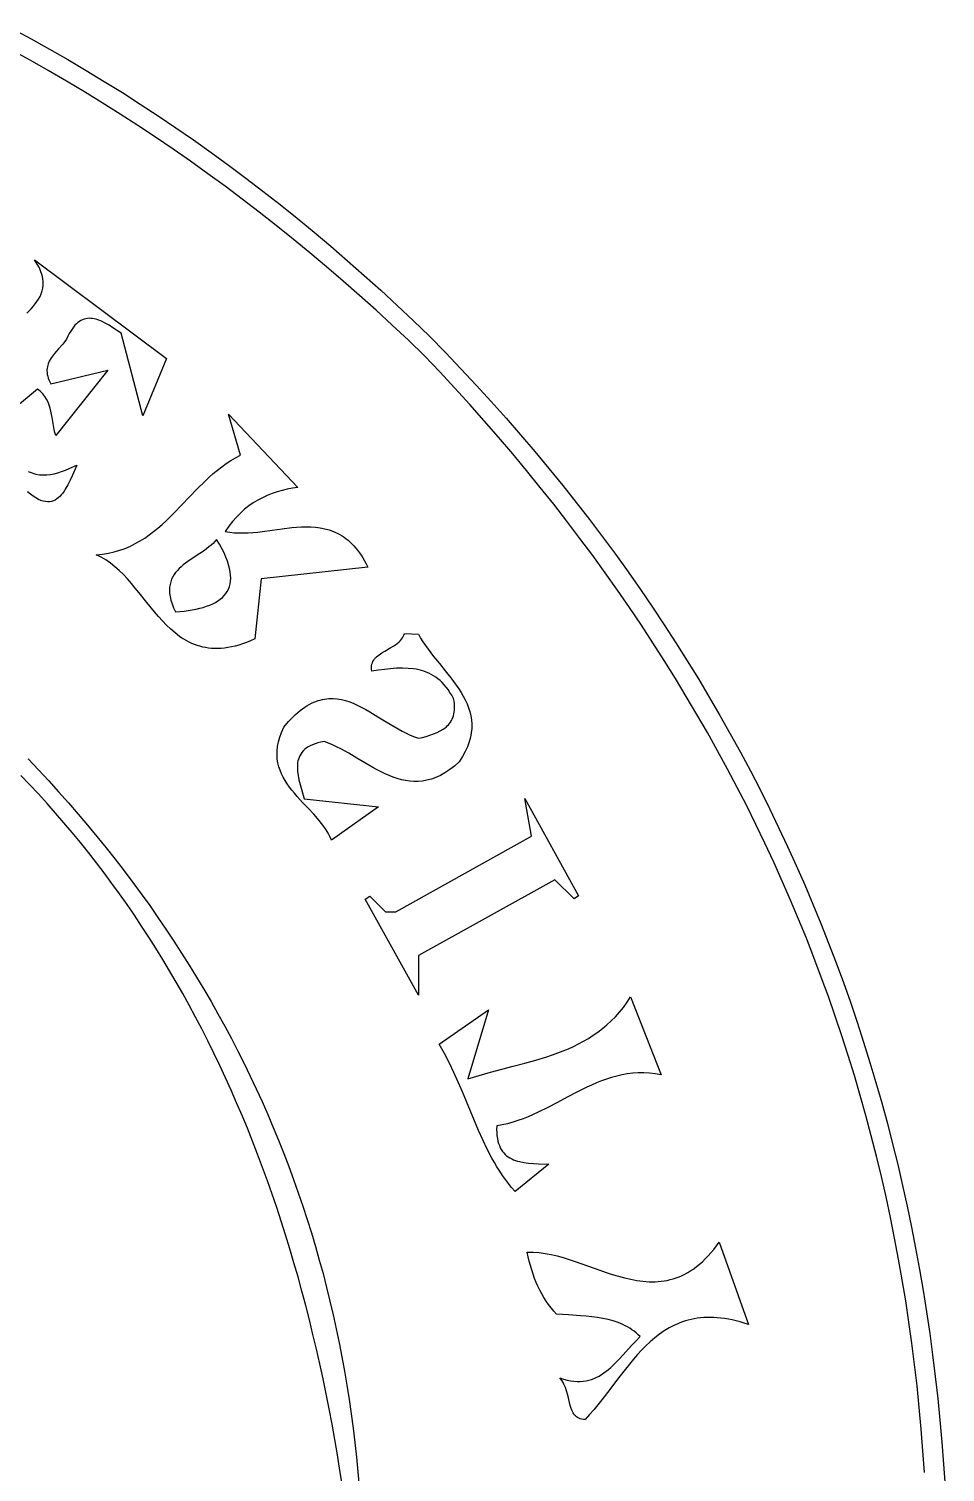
# Model space of a CAD drawing. Header units: metres. Extents: x 0 to 50, y -0.1 to 50.
# Drawn here: x 36.84 to 49.92, y 26.44 to 47.05 of the extents above; entities that cross this region are included whole.
import ezdxf

# ---------------------------------------------------------------- set-up
doc = ezdxf.new("R2010")
doc.units = ezdxf.units.M

msp = doc.modelspace()

# ---------------------------------------------------------------- linework, layer by layer
for points in [[(36.606607, 47.048566), (36.871222, 46.905441), (37.134401, 46.758867), (37.396143, 46.608841), (37.656445, 46.455361), (37.915308, 46.298427), (38.17273, 46.138035), (38.428709, 45.974185), (38.683246, 45.806875), (38.936339, 45.636102), (39.187986, 45.461867), (39.438187, 45.284165), (39.686941, 45.102997), (39.934246, 44.918359), (40.180102, 44.730251), (40.424507, 44.538671), (40.66746, 44.343617), (40.908961, 44.145087), (41.149008, 43.94308), (41.3876, 43.737594), (41.624735, 43.528627), (41.860414, 43.316177), (42.094635, 43.100243), (42.327396, 42.880824), (42.558698, 42.657916), (42.558698, 42.657916), (42.783688, 42.427411), (43.005177, 42.195422), (43.223165, 41.961948), (43.437655, 41.726991), (43.648649, 41.490553), (43.856147, 41.252633), (44.060152, 41.013234), (44.260665, 40.772356), (44.457688, 40.53), (44.651222, 40.286168), (44.84127, 40.04086), (45.027832, 39.794078), (45.21091, 39.545822), (45.390507, 39.296094), (45.566623, 39.044894), (45.739261, 38.792223), (45.908422, 38.538084), (46.074107, 38.282476), (46.236318, 38.0254), (46.395057, 37.766859), (46.550326, 37.506852), (46.702126, 37.245381), (46.850459, 36.982447), (46.995327, 36.718051), (47.13673, 36.452194), (47.274671, 36.184877), (47.409152, 35.916101), (47.540173, 35.645867), (47.667738, 35.374177), (47.791846, 35.10103), (47.912501, 34.826429), (48.029703, 34.550373), (48.143454, 34.272866), (48.253757, 33.993906), (48.360612, 33.713496), (48.464021, 33.431636), (48.563986, 33.148328), (48.660508, 32.863572), (48.753589, 32.57737), (48.843232, 32.289723), (48.929436, 32.000631), (49.012205, 31.710096), (49.091539, 31.418118), (49.167441, 31.124699), (49.239911, 30.82984), (49.308952, 30.533542), (49.374566, 30.235806), (49.436753, 29.936632), (49.495516, 29.636023), (49.550856, 29.333979), (49.602775, 29.0305), (49.651274, 28.725589), (49.696356, 28.419246), (49.738021, 28.111472), (49.776271, 27.802269), (49.811109, 27.491636), (49.842535, 27.179576), (49.870552, 26.866089), (49.895161, 26.551177), (49.916363, 26.23484)], [(49.620749, 26.431107), (49.599847, 26.742683), (49.575389, 27.052789), (49.547382, 27.36143), (49.51583, 27.668607), (49.48074, 27.974322), (49.442116, 28.278579), (49.399965, 28.58138), (49.354292, 28.882727), (49.305103, 29.182623), (49.252404, 29.48107), (49.196199, 29.77807), (49.136495, 30.073627), (49.073298, 30.367741), (49.006612, 30.660417), (48.936445, 30.951657), (48.8628, 31.241462), (48.785684, 31.529835), (48.705103, 31.816779), (48.621061, 32.102297), (48.533566, 32.38639), (48.442622, 32.669061), (48.348235, 32.950313), (48.25041, 33.230148), (48.149154, 33.508568), (48.044471, 33.785576), (47.936368, 34.061175), (47.824851, 34.335366), (47.709924, 34.608153), (47.591593, 34.879538), (47.469864, 35.149523), (47.344743, 35.41811), (47.216236, 35.685303), (47.084347, 35.951103), (46.949083, 36.215513), (46.810449, 36.478536), (46.66845, 36.740174), (46.523093, 37.000429), (46.374384, 37.259304), (46.222326, 37.516801), (46.066928, 37.772923), (45.908193, 38.027672), (45.746127, 38.281051), (45.580737, 38.533062), (45.412028, 38.783708), (45.240005, 39.03299), (45.064674, 39.280912), (44.886041, 39.527477), (44.704111, 39.772685), (44.51889, 40.01654), (44.330384, 40.259045), (44.138598, 40.500202), (43.943538, 40.740012), (43.745209, 40.97848), (43.543618, 41.215606), (43.338769, 41.451394), (43.130668, 41.685846), (42.919322, 41.918965), (42.704735, 42.150752), (42.486913, 42.381211), (42.486913, 42.381211), (42.257082, 42.600746), (42.025899, 42.817033), (41.793362, 43.030067), (41.55947, 43.239843), (41.324219, 43.446355), (41.087607, 43.649599), (40.849632, 43.849569), (40.610293, 44.046261), (40.369586, 44.239668), (40.127509, 44.429787), (39.884061, 44.616612), (39.639238, 44.800137), (39.393039, 44.980359), (39.145462, 45.15727), (38.896503, 45.330868), (38.646162, 45.501145), (38.394435, 45.668098), (38.14132, 45.831721), (37.886815, 45.992008), (37.630919, 46.148956), (37.373628, 46.302558), (37.11494, 46.452809), (36.854853, 46.599706), (36.593365, 46.743241)], [(36.920874, 43.748364), (38.803153, 42.340254), (38.464774, 41.524683), (38.154745, 42.703603), (38.154745, 42.703603), (38.039069, 42.781322), (37.98305, 42.815939), (37.928278, 42.846655), (37.874778, 42.872668), (37.822578, 42.893174), (37.796972, 42.90111), (37.771701, 42.907368), (37.746768, 42.911847), (37.722175, 42.914447), (37.697927, 42.915067), (37.674025, 42.913607), (37.650474, 42.909967), (37.627277, 42.904045), (37.604437, 42.895742), (37.581957, 42.884956), (37.55984, 42.871588), (37.53809, 42.855537), (37.51671, 42.836703), (37.495702, 42.814984), (37.475072, 42.790281), (37.45482, 42.762493), (37.434951, 42.73152), (37.415469, 42.697261), (37.396375, 42.659616), (37.377674, 42.618484), (37.377674, 42.618484), (37.351869, 42.582418), (37.32366, 42.547395), (37.263432, 42.47915), (37.203797, 42.411099), (37.17633, 42.376318), (37.151563, 42.340592), (37.130349, 42.303589), (37.113538, 42.264977), (37.107049, 42.244965), (37.10198, 42.224427), (37.098437, 42.20332), (37.096527, 42.181605), (37.096355, 42.159239), (37.098029, 42.136181), (37.101655, 42.11239), (37.107338, 42.087824), (37.115186, 42.062442), (37.125305, 42.036202), (37.1378, 42.009063), (37.152779, 41.980984), (37.965509, 42.173643), (37.222529, 41.244004), (37.222529, 41.244004), (37.209884, 41.283874), (37.199584, 41.325171), (37.183588, 41.410991), (37.169671, 41.499344), (37.16197, 41.543808), (37.152964, 41.588111), (37.142042, 41.631986), (37.128598, 41.67517), (37.112022, 41.717398), (37.091705, 41.758404), (37.067039, 41.797923), (37.037416, 41.835691), (37.002226, 41.871443), (36.982354, 41.88848), (36.960862, 41.904913), (36.469235, 41.496057)], [(36.808181, 42.986404), (36.870859, 43.051996), (36.900469, 43.085539), (36.928397, 43.119765), (36.954247, 43.154812), (36.977622, 43.19082), (36.998128, 43.227927), (37.015366, 43.266273), (37.028941, 43.305995), (37.038456, 43.347233), (37.043516, 43.390125), (37.043723, 43.434812), (37.038682, 43.48143), (37.027995, 43.530119), (37.011268, 43.581019), (36.988103, 43.634267), (36.958104, 43.690002), (36.920874, 43.748364)], [(39.687625, 41.545565), (40.676228, 40.49891), (40.676228, 40.49891), (40.600516, 40.487562), (40.525903, 40.473401), (40.452471, 40.456234), (40.380301, 40.435871), (40.309476, 40.41212), (40.240076, 40.384791), (40.172185, 40.353691), (40.105882, 40.31863), (40.041251, 40.279416), (39.978373, 40.235859), (39.917329, 40.187767), (39.858201, 40.134948), (39.801072, 40.077213), (39.746023, 40.014368), (39.693135, 39.946224), (39.64249, 39.872589), (39.64249, 39.872589), (39.705787, 39.861029), (39.770215, 39.853603), (39.835664, 39.849871), (39.902021, 39.84939), (39.969175, 39.851719), (40.037015, 39.856417), (40.105429, 39.863042), (40.174305, 39.871153), (40.312998, 39.890066), (40.452203, 39.909624), (40.591027, 39.926295), (40.660016, 39.932444), (40.728576, 39.936547), (40.796595, 39.938162), (40.86396, 39.936849), (40.930561, 39.932164), (40.996286, 39.923667), (41.061023, 39.910917), (41.12466, 39.893472), (41.187087, 39.87089), (41.248192, 39.842729), (41.278214, 39.82642), (41.307863, 39.80855), (41.337126, 39.789065), (41.365988, 39.767909), (41.394437, 39.745028), (41.422457, 39.720365), (41.450035, 39.693867), (41.477157, 39.665478), (41.503809, 39.635142), (41.529977, 39.602805), (41.555647, 39.568411), (41.580805, 39.531905), (41.605437, 39.493232), (41.62953, 39.452336), (41.653069, 39.409163), (41.67604, 39.363658), (40.154072, 39.194552), (40.062587, 38.336167), (40.062587, 38.336167), (40.003448, 38.310238), (39.945841, 38.287229), (39.88973, 38.267066), (39.835076, 38.249678), (39.781842, 38.234991), (39.72999, 38.222933), (39.679483, 38.213431), (39.630283, 38.206413), (39.582352, 38.201806), (39.535652, 38.199538), (39.490146, 38.199536), (39.445796, 38.201728), (39.402565, 38.206041), (39.360415, 38.212402), (39.319307, 38.220739), (39.279206, 38.23098), (39.240072, 38.243051), (39.201868, 38.256881), (39.164556, 38.272396), (39.1281, 38.289525), (39.09246, 38.308194), (39.0576, 38.328331), (39.023481, 38.349863), (38.990067, 38.372719), (38.9252, 38.422108), (38.862697, 38.475918), (38.802257, 38.533569), (38.743579, 38.59448), (38.68636, 38.65807), (38.6303, 38.723759), (38.520451, 38.859113), (38.41162, 38.995897), (38.356833, 39.063375), (38.301396, 39.129469), (38.245008, 39.193598), (38.187368, 39.255183), (38.128174, 39.313643), (38.067125, 39.368397), (38.003919, 39.418865), (37.938255, 39.464467), (37.904408, 39.485262), (37.869832, 39.504622), (37.834492, 39.522475), (37.798349, 39.538749), (37.798349, 39.538749), (37.888258, 39.547312), (37.974499, 39.561033), (38.057275, 39.579628), (38.136788, 39.602812), (38.21324, 39.630299), (38.286834, 39.661806), (38.357773, 39.697047), (38.426257, 39.735738), (38.492491, 39.777593), (38.556675, 39.822328), (38.619013, 39.869659), (38.679707, 39.9193), (38.738959, 39.970966), (38.796972, 40.024374), (38.853948, 40.079237), (38.910089, 40.135271), (39.020676, 40.249715), (39.130353, 40.365426), (39.240738, 40.480126), (39.353451, 40.591536), (39.411186, 40.645296), (39.47011, 40.697379), (39.530425, 40.7475), (39.592333, 40.795375), (39.656038, 40.840719), (39.721741, 40.883247), (39.789645, 40.922674), (39.859952, 40.958716), (39.687625, 41.545565)], [(36.830144, 40.727918), (36.856771, 40.71624), (36.883342, 40.706251), (36.909862, 40.697893), (36.936339, 40.691106), (36.989192, 40.682006), (37.041953, 40.678476), (37.094678, 40.680042), (37.147419, 40.686228), (37.200232, 40.696557), (37.253169, 40.710556), (37.306286, 40.727749), (37.359636, 40.747659), (37.413274, 40.769813), (37.521628, 40.818947), (37.521628, 40.818947), (37.458975, 40.674068), (37.426954, 40.603651), (37.393678, 40.536687), (37.358553, 40.474754), (37.340112, 40.446167), (37.320986, 40.41943), (37.301101, 40.394739), (37.280382, 40.372293), (37.258755, 40.352288), (37.236146, 40.334921), (37.212481, 40.320391), (37.187686, 40.308893), (37.161686, 40.300626), (37.134407, 40.295787), (37.105774, 40.294572), (37.075715, 40.29718), (37.044153, 40.303807), (37.011015, 40.314651), (36.976227, 40.329909), (36.939715, 40.349778), (36.901404, 40.374456), (36.86122, 40.40414), (36.819088, 40.439027)], [(39.517873, 39.757538), (39.517873, 39.757538), (39.493456, 39.728844), (39.466904, 39.701431), (39.438469, 39.675148), (39.408404, 39.649843), (39.344393, 39.601562), (39.276891, 39.555375), (39.139494, 39.464437), (39.07364, 39.417262), (39.042307, 39.392718), (39.012375, 39.367333), (38.984094, 39.340957), (38.957719, 39.313439), (38.933501, 39.284625), (38.911693, 39.254366), (38.892547, 39.22251), (38.876317, 39.188904), (38.863253, 39.153398), (38.85361, 39.11584), (38.84764, 39.076078), (38.845594, 39.033962), (38.847726, 38.989338), (38.854288, 38.942057), (38.865532, 38.891967), (38.881712, 38.838915), (38.903079, 38.78275), (38.929887, 38.723322), (38.929887, 38.723322), (39.054929, 38.734984), (39.114248, 38.742737), (39.17132, 38.751838), (39.226061, 38.762337), (39.278389, 38.774284), (39.32822, 38.78773), (39.375469, 38.802724), (39.420054, 38.819317), (39.461891, 38.837559), (39.500896, 38.8575), (39.536986, 38.87919), (39.570077, 38.902679), (39.600086, 38.928018), (39.626929, 38.955257), (39.650522, 38.984445), (39.670782, 39.015633), (39.687625, 39.048871), (39.700968, 39.084209), (39.710727, 39.121698), (39.716819, 39.161387), (39.719159, 39.203326), (39.717665, 39.247567), (39.712253, 39.294158), (39.702839, 39.34315), (39.68934, 39.394594), (39.671672, 39.448539), (39.649751, 39.505035), (39.623495, 39.564133), (39.592818, 39.625883), (39.557639, 39.690334), (39.517873, 39.757538)], [(42.398559, 38.403208), (42.398559, 38.403208), (42.429365, 38.348685), (42.462699, 38.294947), (42.498228, 38.241898), (42.535616, 38.189446), (42.614637, 38.085956), (42.697089, 37.983725), (42.780301, 37.882002), (42.8616, 37.780036), (42.938314, 37.677077), (42.974116, 37.62499), (43.007769, 37.572373), (43.038941, 37.519131), (43.067295, 37.465172), (43.092499, 37.410402), (43.114218, 37.354725), (43.132118, 37.29805), (43.145866, 37.24028), (43.155127, 37.181324), (43.159567, 37.121087), (43.158852, 37.059474), (43.152648, 36.996393), (43.140621, 36.931749), (43.122437, 36.865448), (43.097762, 36.797397), (43.066262, 36.727502), (43.027602, 36.655668), (42.981449, 36.581803), (42.981449, 36.581803), (42.912482, 36.521802), (42.84462, 36.469845), (42.77781, 36.425573), (42.711998, 36.388627), (42.647129, 36.358648), (42.583148, 36.335278), (42.52, 36.318158), (42.457632, 36.306929), (42.395989, 36.301232), (42.335016, 36.300709), (42.274659, 36.305001), (42.214863, 36.313749), (42.155574, 36.326594), (42.096737, 36.343178), (42.038297, 36.363142), (41.980201, 36.386128), (41.922393, 36.411776), (41.86482, 36.439727), (41.807426, 36.469624), (41.750157, 36.501107), (41.635776, 36.567397), (41.521242, 36.635728), (41.406118, 36.703229), (41.289967, 36.767031), (41.231371, 36.796648), (41.172354, 36.824264), (41.112863, 36.84952), (41.052843, 36.872058), (41.052843, 36.872058), (41.006166, 36.862521), (40.96311, 36.851495), (40.923556, 36.839028), (40.887387, 36.825163), (40.854484, 36.809947), (40.824729, 36.793425), (40.798005, 36.775643), (40.774193, 36.756646), (40.753176, 36.73648), (40.734835, 36.715191), (40.719052, 36.692823), (40.705711, 36.669423), (40.694691, 36.645036), (40.685876, 36.619707), (40.679148, 36.593483), (40.674388, 36.566408), (40.671479, 36.538529), (40.670302, 36.50989), (40.67074, 36.480538), (40.672675, 36.450517), (40.680561, 36.388654), (40.693018, 36.324665), (40.709102, 36.258914), (40.727868, 36.191766), (40.769673, 36.054735), (41.826651, 35.939019), (41.156326, 35.465042), (41.156326, 35.465042), (41.13399, 35.514825), (41.10837, 35.563241), (41.079801, 35.610431), (41.04862, 35.656535), (41.015162, 35.701693), (40.979762, 35.746044), (40.904479, 35.832887), (40.825457, 35.918184), (40.745378, 36.003054), (40.666928, 36.088618), (40.629153, 36.13201), (40.592791, 36.175995), (40.558179, 36.220713), (40.525651, 36.266305), (40.495544, 36.312909), (40.468193, 36.360667), (40.443933, 36.409718), (40.423101, 36.460202), (40.406031, 36.512258), (40.393059, 36.566028), (40.38452, 36.621651), (40.380751, 36.679266), (40.382087, 36.739015), (40.388863, 36.801036), (40.401414, 36.86547), (40.420077, 36.932456), (40.445187, 37.002136), (40.47708, 37.074648), (40.47708, 37.074648), (40.545094, 37.155374), (40.578741, 37.191941), (40.612157, 37.226053), (40.645345, 37.257766), (40.678313, 37.287137), (40.711064, 37.314223), (40.743606, 37.339079), (40.775942, 37.361762), (40.80808, 37.38233), (40.840023, 37.400838), (40.871779, 37.417343), (40.903352, 37.431901), (40.934747, 37.44457), (40.965971, 37.455405), (40.997029, 37.464464), (41.027926, 37.471802), (41.058667, 37.477476), (41.089259, 37.481543), (41.119707, 37.484059), (41.180192, 37.484666), (41.240166, 37.479748), (41.299674, 37.469758), (41.358758, 37.455148), (41.417464, 37.43637), (41.475835, 37.413876), (41.533916, 37.38812), (41.59175, 37.359553), (41.649381, 37.328627), (41.706853, 37.295794), (41.821499, 37.226219), (41.936038, 37.154446), (42.050823, 37.084093), (42.108417, 37.050579), (42.166205, 37.018778), (42.224231, 36.98914), (42.282538, 36.962119), (42.341171, 36.938166), (42.400174, 36.917734), (42.400174, 36.917734), (42.455306, 36.930889), (42.50978, 36.945277), (42.563054, 36.961271), (42.614587, 36.979249), (42.663837, 36.999586), (42.710262, 37.022658), (42.753321, 37.04884), (42.792472, 37.078509), (42.810413, 37.094768), (42.827173, 37.11204), (42.842686, 37.130371), (42.856883, 37.149808), (42.869697, 37.170399), (42.88106, 37.19219), (42.890905, 37.215229), (42.899163, 37.239562), (42.905766, 37.265236), (42.910649, 37.292298), (42.913741, 37.320796), (42.914977, 37.350776), (42.914287, 37.382285), (42.911605, 37.41537), (42.906863, 37.450079), (42.899992, 37.486457), (42.899992, 37.486457), (42.874975, 37.531444), (42.849101, 37.573419), (42.822379, 37.612472), (42.794824, 37.648694), (42.766447, 37.682175), (42.737261, 37.713003), (42.707277, 37.741269), (42.676507, 37.767064), (42.644964, 37.790476), (42.61266, 37.811595), (42.579606, 37.830513), (42.545816, 37.847317), (42.511301, 37.862099), (42.476074, 37.874948), (42.440146, 37.885954), (42.403529, 37.895207), (42.366236, 37.902796), (42.32828, 37.908812), (42.250422, 37.916484), (42.170054, 37.91894), (42.087272, 37.9169), (42.002174, 37.911082), (41.914856, 37.902207), (41.825416, 37.890992), (41.73395, 37.878157), (41.73395, 37.878157), (41.730023, 37.904914), (41.728931, 37.929999), (41.73051, 37.953514), (41.734595, 37.975562), (41.741022, 37.996245), (41.749625, 38.015666), (41.760241, 38.033928), (41.772705, 38.051134), (41.786852, 38.067386), (41.802518, 38.082786), (41.837748, 38.111445), (41.877079, 38.137931), (41.919194, 38.163066), (42.006512, 38.21257), (42.049082, 38.238581), (42.08917, 38.266527), (42.125461, 38.297229), (42.141772, 38.31387), (42.156639, 38.331509), (42.169898, 38.350247), (42.181386, 38.370188), (42.190936, 38.391433), (42.198386, 38.414087), (42.398559, 38.403208)], [(36.829545, 36.622691), (36.976443, 36.467227), (37.121085, 36.310821), (37.263469, 36.153473), (37.403595, 35.995181), (37.54146, 35.835944), (37.677063, 35.675763), (37.810401, 35.514636), (37.941472, 35.352562), (38.070276, 35.189541), (38.19681, 35.025571), (38.321072, 34.860652), (38.443061, 34.694783), (38.562775, 34.527963), (38.680212, 34.360191), (38.79537, 34.191466), (38.908248, 34.021788), (39.018843, 33.851156), (39.127154, 33.679569), (39.23318, 33.507025), (39.336917, 33.333525), (39.438366, 33.159067), (39.537522, 32.983651), (39.634386, 32.807275), (39.728955, 32.629939), (39.821228, 32.451643), (39.911201, 32.272384), (39.998875, 32.092163), (40.084247, 31.910978), (40.167315, 31.728829), (40.248077, 31.545715), (40.326532, 31.361634), (40.402677, 31.176587), (40.476512, 30.990572), (40.548034, 30.803588), (40.617241, 30.615636), (40.684132, 30.426712), (40.748705, 30.236818), (40.810958, 30.045952), (40.870889, 29.854113), (40.928497, 29.661301), (40.98378, 29.467514), (41.036735, 29.272752), (41.087362, 29.077014), (41.135657, 28.880299), (41.181621, 28.682606), (41.22525, 28.483935), (41.266543, 28.284284), (41.305498, 28.083653), (41.342114, 27.882041), (41.376388, 27.679446), (41.408319, 27.475869), (41.437905, 27.271309), (41.465145, 27.065763), (41.490035, 26.859233), (41.512576, 26.651716), (41.532764, 26.443213), (41.550598, 26.233721)], [(41.313424, 26.235757), (41.278832, 26.460206), (41.2426, 26.682991), (41.20473, 26.904112), (41.16522, 27.12357), (41.124071, 27.341366), (41.081282, 27.557501), (41.036854, 27.771973), (40.990786, 27.984785), (40.943078, 28.195937), (40.89373, 28.405428), (40.842742, 28.61326), (40.790114, 28.819433), (40.735846, 29.023948), (40.679938, 29.226805), (40.622389, 29.428005), (40.5632, 29.627547), (40.50237, 29.825433), (40.439899, 30.021664), (40.375787, 30.216239), (40.310035, 30.409158), (40.242641, 30.600424), (40.173607, 30.790036), (40.10293, 30.977994), (40.030613, 31.164299), (39.956654, 31.348952), (39.881054, 31.531953), (39.803812, 31.713302), (39.724928, 31.893001), (39.644402, 32.071049), (39.562234, 32.247448), (39.478425, 32.422196), (39.392972, 32.595296), (39.305878, 32.766748), (39.217141, 32.936551), (39.126762, 33.104708), (39.03474, 33.271217), (38.941076, 33.43608), (38.845768, 33.599297), (38.748818, 33.760868), (38.650225, 33.920795), (38.549988, 34.079077), (38.448108, 34.235715), (38.344585, 34.39071), (38.239419, 34.544062), (38.132609, 34.695771), (38.024155, 34.845838), (37.914058, 34.994264), (37.802316, 35.14105), (37.688931, 35.286194), (37.573902, 35.429699), (37.457228, 35.571564), (37.33891, 35.711791), (37.218948, 35.850379), (37.097342, 35.987329), (36.97409, 36.122641), (36.849195, 36.256317), (36.722654, 36.388356)], [(43.916957, 36.057005), (44.685642, 34.668132), (44.621053, 34.623277), (44.346769, 34.897561), (42.397761, 33.813896), (42.397761, 33.249481), (41.639669, 34.619216), (41.704257, 34.664072), (41.928626, 34.439703), (42.075486, 34.439703), (44.012586, 35.518009), (43.916957, 36.057005)], [(45.427515, 33.224686), (45.863676, 32.110612), (45.863676, 32.110612), (45.779155, 32.125547), (45.696347, 32.135045), (45.615152, 32.139407), (45.535471, 32.138932), (45.457204, 32.133922), (45.380253, 32.124676), (45.304517, 32.111496), (45.229898, 32.09468), (45.156295, 32.07453), (45.083611, 32.051345), (45.011744, 32.025427), (44.940597, 31.997075), (44.870069, 31.96659), (44.800061, 31.934271), (44.661209, 31.865337), (44.523244, 31.792675), (44.385373, 31.718688), (44.246799, 31.645777), (44.106729, 31.576346), (44.035884, 31.543686), (43.964367, 31.512797), (43.892078, 31.483979), (43.818917, 31.457532), (43.744787, 31.433757), (43.669586, 31.412955), (43.593216, 31.395424), (43.515578, 31.381467), (43.515578, 31.381467), (43.514776, 31.332539), (43.516164, 31.286704), (43.519678, 31.243859), (43.525255, 31.2039), (43.53283, 31.166723), (43.542339, 31.132224), (43.553719, 31.100299), (43.566905, 31.070846), (43.581833, 31.043759), (43.59844, 31.018936), (43.616661, 30.996273), (43.636433, 30.975666), (43.657691, 30.957012), (43.680371, 30.940206), (43.70441, 30.925145), (43.729743, 30.911726), (43.756307, 30.899844), (43.784038, 30.889396), (43.812871, 30.880278), (43.842742, 30.872386), (43.905345, 30.859868), (43.971335, 30.851012), (44.040198, 30.844987), (44.111425, 30.840964), (44.258919, 30.835608), (43.777124, 30.445777), (43.777124, 30.445777), (43.729367, 30.501611), (43.683722, 30.558675), (43.640066, 30.616908), (43.598278, 30.676252), (43.558238, 30.736647), (43.519824, 30.798036), (43.482914, 30.860359), (43.447388, 30.923558), (43.38, 31.052345), (43.316691, 31.183928), (43.256489, 31.317836), (43.198424, 31.453597), (43.084826, 31.728797), (43.027352, 31.867295), (42.968135, 32.005763), (42.906203, 32.14373), (42.840588, 32.280727), (42.770318, 32.416281), (42.733134, 32.483371), (42.694423, 32.549923), (43.398498, 33.0418), (43.102867, 32.054381), (43.102867, 32.054381), (43.264406, 32.103473), (43.427124, 32.148745), (43.753234, 32.233849), (43.91519, 32.276693), (44.075458, 32.321741), (44.23332, 32.370497), (44.311125, 32.396736), (44.38806, 32.424467), (44.464035, 32.453879), (44.53896, 32.485159), (44.612747, 32.518496), (44.685304, 32.554078), (44.756543, 32.592093), (44.826373, 32.632729), (44.894707, 32.676175), (44.961452, 32.722619), (45.026521, 32.772249), (45.089823, 32.825254), (45.151269, 32.881821), (45.210768, 32.942139), (45.268233, 33.006397), (45.323572, 33.074781), (45.376696, 33.147482), (45.427515, 33.224686)], [(46.692585, 29.724479), (47.10957, 28.548314), (47.10957, 28.548314), (47.049492, 28.567447), (46.990745, 28.584419), (46.9333, 28.599274), (46.877131, 28.612054), (46.822207, 28.622801), (46.768503, 28.631559), (46.715988, 28.638369), (46.664637, 28.643274), (46.614419, 28.646318), (46.565308, 28.647541), (46.517276, 28.646988), (46.470294, 28.6447), (46.424334, 28.640719), (46.379368, 28.63509), (46.335368, 28.627853), (46.292307, 28.619052), (46.250156, 28.608729), (46.208887, 28.596927), (46.168471, 28.583688), (46.128882, 28.569055), (46.090091, 28.553071), (46.05207, 28.535777), (45.978225, 28.497432), (45.907124, 28.454361), (45.838541, 28.406905), (45.772254, 28.355404), (45.708036, 28.300197), (45.645665, 28.241627), (45.584915, 28.180032), (45.525563, 28.115754), (45.467384, 28.049133), (45.410154, 27.980509), (45.353648, 27.910222), (45.241914, 27.766023), (45.130385, 27.619259), (45.017269, 27.472652), (44.959555, 27.400258), (44.900771, 27.328926), (44.840692, 27.258994), (44.779095, 27.190803), (44.779095, 27.190803), (44.753175, 27.192101), (44.729503, 27.195471), (44.707949, 27.200817), (44.688382, 27.208044), (44.670671, 27.217055), (44.654686, 27.227755), (44.640296, 27.240047), (44.627369, 27.253836), (44.615776, 27.269027), (44.605385, 27.285522), (44.587688, 27.322045), (44.573231, 27.362636), (44.560969, 27.406531), (44.538842, 27.501158), (44.526886, 27.550357), (44.512939, 27.599789), (44.495956, 27.648689), (44.474891, 27.696288), (44.4625, 27.71936), (44.448697, 27.741819), (44.433349, 27.76357), (44.416327, 27.784516), (44.416327, 27.784516), (44.469733, 27.766632), (44.521139, 27.752635), (44.570633, 27.74237), (44.618302, 27.735683), (44.664232, 27.732418), (44.708511, 27.732421), (44.751225, 27.735538), (44.792461, 27.741613), (44.832306, 27.750493), (44.870847, 27.762022), (44.90817, 27.776045), (44.944363, 27.792409), (44.979513, 27.810959), (45.013705, 27.831539), (45.047027, 27.853995), (45.079567, 27.878173), (45.111409, 27.903918), (45.142643, 27.931075), (45.203628, 27.989008), (45.263218, 28.050733), (45.322106, 28.115014), (45.440559, 28.246294), (45.501512, 28.310819), (45.564543, 28.372951), (45.564543, 28.372951), (45.536058, 28.400323), (45.506836, 28.42591), (45.476893, 28.449781), (45.446246, 28.472001), (45.414911, 28.492636), (45.382905, 28.511752), (45.350245, 28.529417), (45.316946, 28.545695), (45.2485, 28.57436), (45.1777, 28.598277), (45.104677, 28.617975), (45.029563, 28.633985), (44.952491, 28.646837), (44.873592, 28.657062), (44.792999, 28.665188), (44.710843, 28.671747), (44.542372, 28.682283), (44.369236, 28.692909), (44.369236, 28.692909), (44.329815, 28.737945), (44.292271, 28.784341), (44.256581, 28.832106), (44.222722, 28.881246), (44.190671, 28.93177), (44.160406, 28.983686), (44.131904, 29.037002), (44.105142, 29.091725), (44.080099, 29.147864), (44.05675, 29.205425), (44.035075, 29.264418), (44.015049, 29.324849), (43.99665, 29.386728), (43.979856, 29.450061), (43.964644, 29.514856), (43.950992, 29.581122), (43.950992, 29.581122), (43.993008, 29.581634), (44.035177, 29.580589), (44.119951, 29.57414), (44.205265, 29.562399), (44.291068, 29.54599), (44.377312, 29.525537), (44.463947, 29.501663), (44.550925, 29.474993), (44.638196, 29.446151), (44.81342, 29.384446), (44.989225, 29.321538), (45.077223, 29.291193), (45.165218, 29.262419), (45.253162, 29.235841), (45.341004, 29.212082), (45.428697, 29.191766), (45.51619, 29.175517), (45.603434, 29.163959), (45.690381, 29.157715), (45.733727, 29.156782), (45.776981, 29.157411), (45.820135, 29.159681), (45.863184, 29.16367), (45.906122, 29.169455), (45.948942, 29.177115), (45.991638, 29.186728), (46.034204, 29.198371), (46.076635, 29.212124), (46.118923, 29.228062), (46.161063, 29.246266), (46.203049, 29.266812), (46.244874, 29.289778), (46.286532, 29.315244), (46.328017, 29.343285), (46.369323, 29.373982), (46.410444, 29.407411), (46.451373, 29.443651), (46.492105, 29.482779), (46.532633, 29.524874), (46.572951, 29.570013), (46.613053, 29.618275), (46.652933, 29.669738), (46.692585, 29.724479)]]:
    msp.add_lwpolyline(points)

doc.saveas('drawing.dxf')
